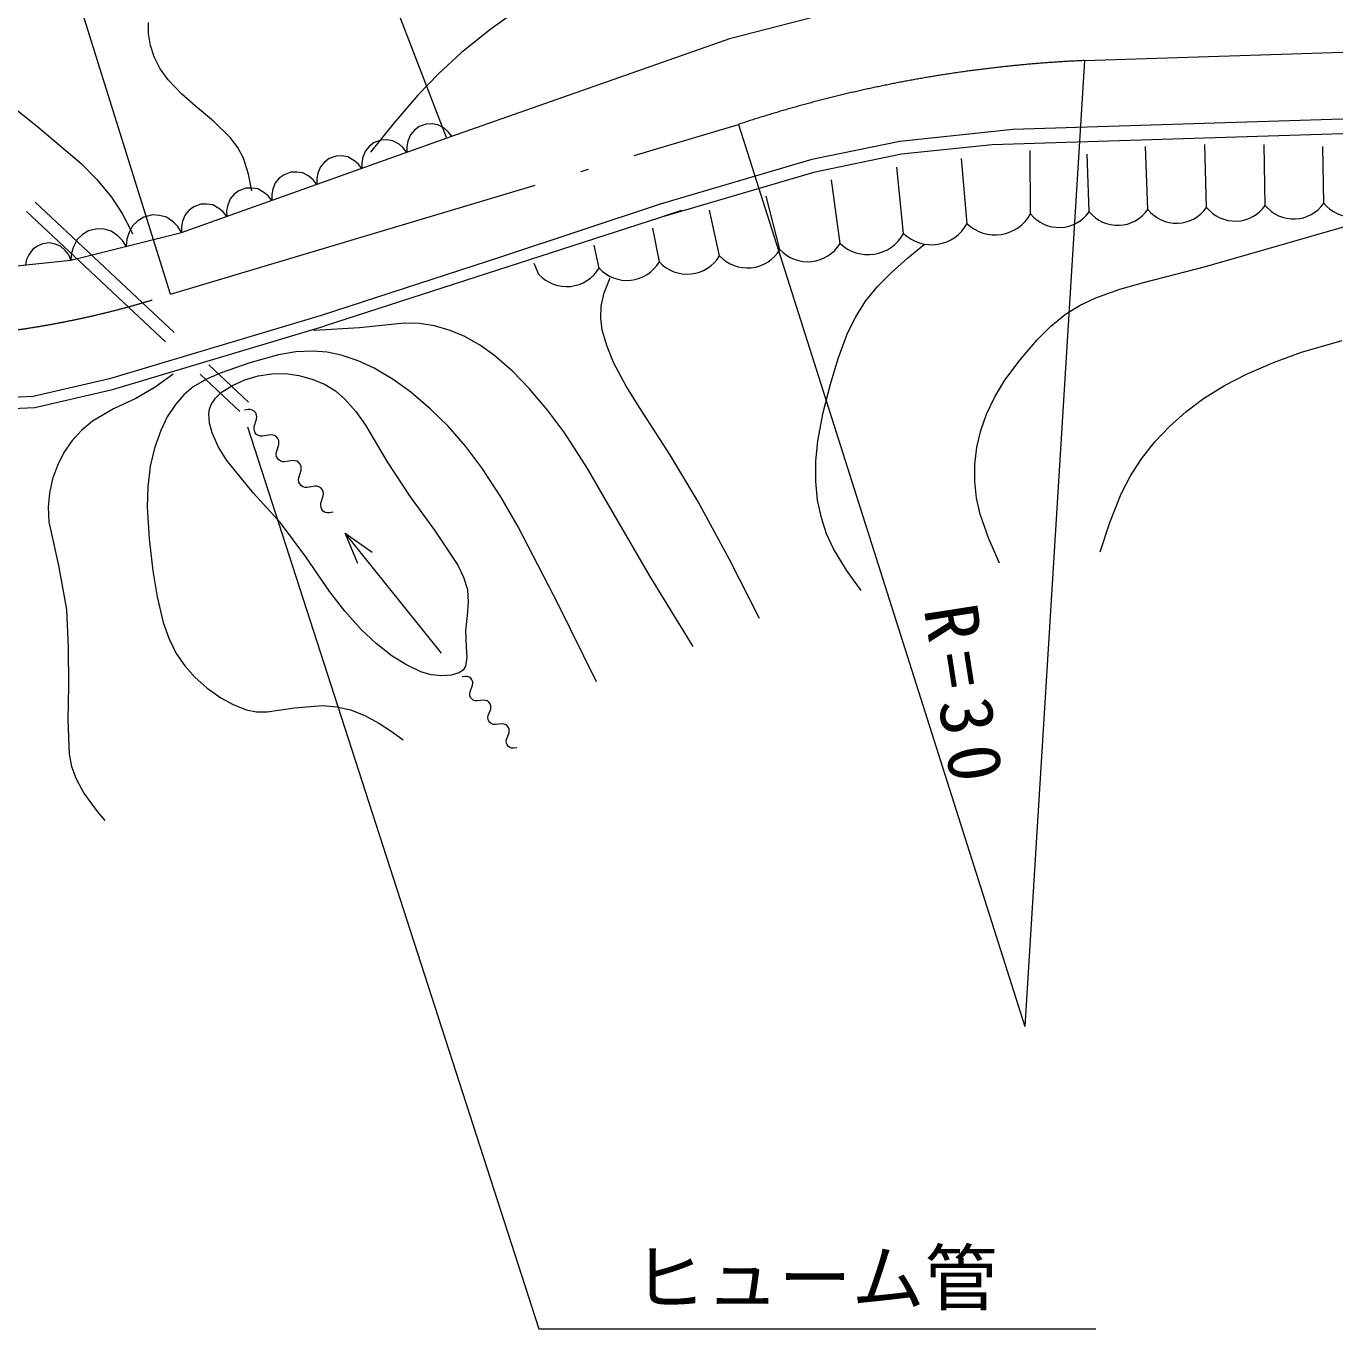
# Model space of a CAD drawing. Units: millimetres, scale not verified. Extents: x 61277 to 701277, y 6480 to 366480.
# Drawn here: x 520508 to 561760, y 229919 to 270971 of the extents above; entities that cross this region are included whole.
import ezdxf
from ezdxf.enums import TextEntityAlignment as Align

# ---------------------------------------------------------------- set-up
doc = ezdxf.new("R2010")
doc.units = ezdxf.units.MM
doc.header["$LTSCALE"] = 1000
doc.linetypes.add('DASHED', pattern=[7.5, 6, -1.5])
doc.linetypes.add('LONG_DASHED_DOTTED', pattern=[15.25, 12, -1.5, 0.25, -1.5])
doc.layers.add('S-SUV', color=7, linetype='Continuous', lineweight=13)
doc.styles.add('ＭＳ ゴシック', font='')
doc.styles.get('ＭＳ ゴシック').set_extended_font_data('MS Gothic')

msp = doc.modelspace()

# ---------------------------------------------------------------- linework, layer by layer
at = {"layer": 'S-SUV'}
for p, q in [((533760, 267461), (522808, 295887)), ((525061, 262523), (516307, 290518)), ((536067, 271533), (535128, 270854)), ((542718, 270590), (546078, 271453)), ((524359, 270738), (524360, 271092)), ((524423, 270357), (524359, 270738)), ((535128, 270854), (534225, 270126)), ((524542, 270002), (524423, 270357)), ((533927, 267500), (542718, 270590)), ((524737, 269624), (524542, 270002)), ((534225, 270126), (533516, 269483)), ((553874, 269888), (551989, 239448)), ((524983, 269279), (524737, 269624)), ((533516, 269483), (532849, 268796)), ((525400, 268835), (524983, 269279)), ((519483, 268914), (520879, 267802)), ((525849, 268446), (525400, 268835)), ((532849, 268796), (532095, 267916)), ((526417, 267974), (525849, 268446)), ((568545, 268240), (551607, 267714)), ((520879, 267802), (522240, 266640)), ((526939, 267463), (526417, 267974)), ((532095, 267916), (531366, 266999)), ((532895, 267805), (532747, 267692)), ((533115, 267883), (532895, 267805)), ((533301, 267889), (533115, 267883)), ((533487, 267859), (533301, 267889)), ((533681, 267752), (533487, 267859)), ((533815, 267644), (533681, 267752)), ((542962, 267875), (551989, 239448)), ((550955, 267243), (568559, 267790)), ((525409, 264473), (533927, 267500)), ((527179, 267147), (526939, 267463)), ((531695, 267378), (531475, 267300)), ((531881, 267385), (531695, 267378)), ((532067, 267355), (531881, 267385)), ((532261, 267248), (532067, 267355)), ((532538, 267346), (532506, 267179)), ((532621, 267552), (532538, 267346)), ((532747, 267692), (532621, 267552)), ((533927, 267500), (533815, 267644)), ((548044, 267341), (545279, 266770)), ((551607, 267714), (548044, 267341)), ((527360, 266811), (527179, 267147)), ((531201, 267047), (531119, 266842)), ((531327, 267188), (531201, 267047)), ((531475, 267300), (531327, 267188)), ((532396, 267140), (532261, 267248)), ((532507, 266995), (532396, 267140)), ((532506, 267179), (532507, 266995)), ((545376, 266382), (548105, 266945)), ((548105, 266945), (550955, 267243)), ((552171, 265058), (552160, 267048)), ((554020, 265124), (553950, 266940)), ((555869, 265191), (555793, 267184)), ((557718, 265257), (557664, 267238)), ((559567, 265324), (559535, 267238)), ((561415, 265390), (561378, 267184)), ((522240, 266640), (522740, 266134)), ((527517, 266310), (527360, 266811)), ((529782, 266543), (529699, 266337)), ((529908, 266683), (529782, 266543)), ((530056, 266796), (529908, 266683)), ((530276, 266874), (530056, 266796)), ((530461, 266880), (530276, 266874)), ((530648, 266850), (530461, 266880)), ((530842, 266743), (530648, 266850)), ((530976, 266635), (530842, 266743)), ((531087, 266491), (530976, 266635)), ((531119, 266842), (531086, 266674)), ((531086, 266674), (531087, 266491)), ((545279, 266770), (540496, 265366)), ((548168, 264437), (547958, 266533)), ((550169, 264747), (549992, 266804)), ((522740, 266134), (523201, 265580)), ((527617, 265781), (527517, 266310)), ((528488, 266179), (528362, 266038)), ((528636, 266291), (528488, 266179)), ((528856, 266369), (528636, 266291)), ((529042, 266375), (528856, 266369)), ((529228, 266346), (529042, 266375)), ((529422, 266239), (529228, 266346)), ((529556, 266131), (529422, 266239)), ((529668, 265986), (529556, 266131)), ((529699, 266337), (529667, 266170)), ((529667, 266170), (529668, 265986)), ((540616, 264984), (545376, 266382)), ((546166, 264126), (545898, 266127)), ((527069, 265674), (526943, 265533)), ((527216, 265787), (527069, 265674)), ((527436, 265865), (527216, 265787)), ((527622, 265871), (527436, 265865)), ((527809, 265841), (527622, 265871)), ((528003, 265734), (527809, 265841)), ((528137, 265626), (528003, 265734)), ((528279, 265833), (528247, 265665)), ((528362, 266038), (528279, 265833)), ((523201, 265580), (523532, 265072)), ((525797, 265282), (525649, 265170)), ((526017, 265360), (525797, 265282)), ((526203, 265366), (526017, 265360)), ((526389, 265337), (526203, 265366)), ((526583, 265230), (526389, 265337)), ((526860, 265328), (526827, 265161)), ((526943, 265533), (526860, 265328)), ((528248, 265482), (528137, 265626)), ((528247, 265665), (528248, 265482)), ((540496, 265366), (535494, 263698)), ((544267, 263931), (543838, 265612)), ((523532, 265072), (523816, 264525)), ((524218, 264953), (524030, 264837)), ((524489, 265021), (524218, 264953)), ((524710, 265007), (524489, 265021)), ((524928, 264950), (524710, 265007)), ((525146, 264801), (524928, 264950)), ((525523, 265029), (525440, 264824)), ((525649, 265170), (525523, 265029)), ((526717, 265122), (526583, 265230)), ((526829, 264977), (526717, 265122)), ((526827, 265161), (526829, 264977)), ((529913, 261523), (541161, 265166)), ((541161, 265166), (540616, 264984)), ((542367, 263735), (542049, 265178)), ((561706, 264556), (563883, 265159)), ((521920, 263600), (525409, 264473)), ((522474, 264517), (522285, 264401)), ((522744, 264585), (522474, 264517)), ((522965, 264571), (522744, 264585)), ((523184, 264514), (522965, 264571)), ((523402, 264365), (523184, 264514)), ((523742, 264450), (523684, 264255)), ((523864, 264684), (523742, 264450)), ((523816, 264525), (523838, 264481)), ((523838, 264481), (523864, 264427)), ((524030, 264837), (523864, 264684)), ((525293, 264657), (525146, 264801)), ((525409, 264473), (525293, 264657)), ((525440, 264824), (525408, 264656)), ((525408, 264656), (525409, 264473)), ((540468, 263540), (540260, 264608)), ((559553, 263936), (561706, 264556)), ((520862, 264043), (520714, 263940)), ((521025, 264115), (520862, 264043)), ((521248, 264139), (521025, 264115)), ((521423, 264103), (521248, 264139)), ((521590, 264034), (521423, 264103)), ((521747, 263891), (521590, 264034)), ((522119, 264248), (521997, 264014)), ((522285, 264401), (522119, 264248)), ((523549, 264221), (523402, 264365)), ((523664, 264037), (523549, 264221)), ((523684, 264255), (523664, 264037)), ((538568, 263344), (538416, 264066)), ((548292, 263659), (548826, 264097)), ((520523, 263618), (520483, 263446)), ((520590, 263767), (520523, 263618)), ((520714, 263940), (520590, 263767)), ((521848, 263760), (521747, 263891)), ((521920, 263600), (521848, 263760)), ((521939, 263818), (521920, 263600)), ((521997, 264014), (521939, 263818)), ((535494, 263698), (529805, 261856)), ((547785, 263213), (548292, 263659)), ((557680, 263393), (559553, 263936)), ((517610, 263139), (521920, 263600)), ((536669, 263149), (536518, 263497)), ((547351, 262775), (547785, 263213)), ((555775, 262904), (557680, 263393)), ((538728, 262567), (538892, 262989)), ((538892, 262989), (538903, 263017)), ((538903, 263017), (538915, 263045)), ((554986, 262687), (555775, 262904)), ((538629, 262146), (538728, 262567)), ((546966, 262302), (547351, 262775)), ((553735, 262182), (554226, 262415)), ((554226, 262415), (554986, 262687)), ((538618, 261772), (538629, 262146)), ((546657, 261810), (546966, 262302)), ((553275, 261897), (553735, 262182)), ((529805, 261856), (523139, 259859)), ((532422, 261614), (531013, 261469)), ((532908, 261599), (532422, 261614)), ((533380, 261525), (532908, 261599)), ((538669, 261395), (538618, 261772)), ((546402, 261292), (546657, 261810)), ((552808, 261518), (553275, 261897)), ((523229, 259521), (529905, 261521)), ((529592, 261384), (529572, 261384)), ((531013, 261469), (529602, 261384)), ((533870, 261385), (533380, 261525)), ((534341, 261187), (533870, 261385)), ((534828, 260912), (534341, 261187)), ((538820, 260872), (538669, 261395)), ((546101, 260500), (546402, 261292)), ((552375, 261086), (552808, 261518)), ((529547, 260734), (529008, 260703)), ((529996, 260700), (529547, 260734)), ((535283, 260585), (534828, 260912)), ((539026, 260376), (538820, 260872)), ((551840, 260461), (552375, 261086)), ((560713, 260694), (561996, 261063)), ((527560, 260361), (526660, 260051)), ((528467, 260610), (527560, 260361)), ((529008, 260703), (528467, 260610)), ((530441, 260606), (529996, 260700)), ((530971, 260426), (530441, 260606)), ((531476, 260190), (530971, 260426)), ((535850, 260089), (535283, 260585)), ((539421, 259627), (539026, 260376)), ((545858, 259690), (546101, 260500)), ((551360, 259811), (551840, 260461)), ((558981, 260008), (559831, 260377)), ((559831, 260377), (560713, 260694)), ((525142, 260000), (524571, 259595)), ((526660, 260051), (526197, 259850)), ((527398, 259823), (527826, 259951)), ((527826, 259951), (528253, 260017)), ((528253, 260017), (528678, 260021)), ((528678, 260021), (529100, 259964)), ((529100, 259964), (529524, 259850)), ((532075, 259834), (531476, 260190)), ((536369, 259556), (535850, 260089)), ((558286, 259646), (558981, 260008)), ((523139, 259859), (520731, 259301)), ((520779, 258953), (523229, 259521)), ((524571, 259595), (523961, 259238)), ((525773, 259601), (525474, 259349)), ((526197, 259850), (525773, 259601)), ((526666, 259433), (527014, 259652)), ((527014, 259652), (527398, 259823)), ((529524, 259850), (529930, 259676)), ((529930, 259676), (530258, 259475)), ((532633, 259433), (532075, 259834)), ((536956, 258864), (536369, 259556)), ((539862, 258919), (539421, 259627)), ((545630, 258798), (545858, 259690)), ((551042, 259290), (551360, 259811)), ((557622, 259233), (558286, 259646)), ((520731, 259301), (518734, 259213)), ((523961, 259238), (523266, 258908)), ((525474, 259349), (525214, 259052)), ((526339, 259044), (526473, 259251)), ((526473, 259251), (526666, 259433)), ((530258, 259475), (530558, 259220)), ((530558, 259220), (530904, 258830)), ((533247, 258916), (532633, 259433)), ((550777, 258742), (551042, 259290)), ((557067, 258820), (557622, 259233)), ((515878, 258737), (520779, 258953)), ((523266, 258908), (522602, 258526)), ((524957, 258657), (524748, 258224)), ((525214, 259052), (524957, 258657)), ((526268, 258753), (526289, 258898)), ((526286, 258457), (526268, 258753)), ((526289, 258898), (526339, 259044)), ((527510, 258893), (527386, 258874)), ((527571, 258889), (527510, 258893)), ((527636, 258875), (527571, 258889)), ((527694, 258837), (527636, 258875)), ((527743, 258781), (527694, 258837)), ((527772, 258714), (527743, 258781)), ((527776, 258657), (527772, 258714)), ((527773, 258591), (527776, 258657)), ((530904, 258830), (531208, 258395)), ((533811, 258361), (533247, 258916)), ((537488, 258144), (536956, 258864)), ((540797, 257474), (539862, 258919)), ((545463, 257902), (545630, 258798)), ((550597, 258232), (550777, 258742)), ((556549, 258359), (557067, 258820)), ((522264, 258244), (521959, 257909)), ((522602, 258526), (522264, 258244)), ((526367, 258158), (526286, 258457)), ((527480, 258346), (536665, 229919)), ((527691, 258283), (527699, 258350)), ((527703, 258216), (527691, 258283)), ((527699, 258350), (527773, 258591)), ((531208, 258395), (531887, 257245)), ((534367, 257726), (533811, 258361)), ((556087, 257869), (556549, 258359)), ((521959, 257909), (521699, 257535)), ((524748, 258224), (524556, 257676)), ((526573, 257707), (526367, 258158)), ((527729, 258157), (527703, 258216)), ((527773, 258107), (527729, 258157)), ((527833, 258067), (527773, 258107)), ((527898, 258049), (527833, 258067)), ((527962, 258048), (527898, 258049)), ((528086, 258068), (527962, 258048)), ((528211, 258088), (528086, 258068)), ((528271, 258084), (528211, 258088)), ((528336, 258070), (528271, 258084)), ((528394, 258032), (528336, 258070)), ((528443, 257975), (528394, 258032)), ((528473, 257909), (528443, 257975)), ((528476, 257852), (528473, 257909)), ((528473, 257786), (528476, 257852)), ((538202, 257028), (537488, 258144)), ((545401, 257258), (545463, 257902)), ((550474, 257701), (550597, 258232)), ((555671, 257340), (556087, 257869)), ((521699, 257535), (521492, 257130)), ((524556, 257676), (524419, 257100)), ((526830, 257288), (526573, 257707)), ((528391, 257477), (528400, 257545)), ((528404, 257410), (528391, 257477)), ((528400, 257545), (528473, 257786)), ((534876, 257052), (534367, 257726)), ((541682, 255997), (540797, 257474)), ((550411, 257158), (550474, 257701)), ((521492, 257130), (521337, 256703)), ((524419, 257100), (524340, 256459)), ((527679, 256254), (526830, 257288)), ((528430, 257352), (528404, 257410)), ((528474, 257301), (528430, 257352)), ((528533, 257261), (528474, 257301)), ((528598, 257244), (528533, 257261)), ((528663, 257243), (528598, 257244)), ((528787, 257263), (528663, 257243)), ((528911, 257282), (528787, 257263)), ((528972, 257278), (528911, 257282)), ((529037, 257264), (528972, 257278)), ((529095, 257226), (529037, 257264)), ((529144, 257170), (529095, 257226)), ((529173, 257103), (529144, 257170)), ((529177, 257046), (529173, 257103)), ((529174, 256980), (529177, 257046)), ((531887, 257245), (532611, 256135)), ((535470, 256142), (534876, 257052)), ((538862, 255887), (538202, 257028)), ((545399, 256618), (545401, 257258)), ((550409, 256623), (550411, 257158)), ((555324, 256802), (555671, 257340)), ((521337, 256703), (521240, 256259)), ((529092, 256672), (529100, 256739)), ((529104, 256605), (529092, 256672)), ((529100, 256739), (529174, 256980)), ((529130, 256546), (529104, 256605)), ((545458, 256037), (545399, 256618)), ((550468, 256095), (550409, 256623)), ((555030, 256237), (555324, 256802)), ((521240, 256259), (521201, 255809)), ((524340, 256459), (524322, 255813)), ((528523, 255318), (527679, 256254)), ((529174, 256496), (529130, 256546)), ((529234, 256456), (529174, 256496)), ((529299, 256438), (529234, 256456)), ((529363, 256437), (529299, 256438)), ((529487, 256457), (529363, 256437)), ((529612, 256477), (529487, 256457)), ((529672, 256473), (529612, 256477)), ((529737, 256459), (529672, 256473)), ((529795, 256420), (529737, 256459)), ((529844, 256364), (529795, 256420)), ((529874, 256298), (529844, 256364)), ((529877, 256241), (529874, 256298)), ((529874, 256175), (529877, 256241)), ((554667, 255330), (555030, 256237)), ((521201, 255809), (521222, 255350)), ((524322, 255813), (524380, 254820)), ((529792, 255866), (529801, 255934)), ((529805, 255799), (529792, 255866)), ((529801, 255934), (529874, 256175)), ((529831, 255741), (529805, 255799)), ((532611, 256135), (533380, 255089)), ((536015, 255195), (535470, 256142)), ((540174, 253631), (538862, 255887)), ((542679, 254163), (541682, 255997)), ((545575, 255474), (545458, 256037)), ((550584, 255592), (550468, 256095)), ((529875, 255690), (529831, 255741)), ((529934, 255650), (529875, 255690)), ((529999, 255632), (529934, 255650)), ((530064, 255632), (529999, 255632)), ((530188, 255651), (530064, 255632)), ((545739, 254969), (545575, 255474)), ((550859, 254811), (550584, 255592)), ((521222, 255350), (521529, 253978)), ((529328, 254248), (528523, 255318)), ((533597, 251215), (530561, 254998)), ((530963, 254038), (530561, 254998)), ((530561, 254998), (531410, 254396)), ((533380, 255089), (534119, 253981)), ((537280, 252761), (536015, 255195)), ((545955, 254499), (545739, 254969)), ((554363, 254407), (554667, 255330)), ((524380, 254820), (524500, 253811)), ((551193, 254047), (550859, 254811)), ((530083, 253144), (529328, 254248)), ((543621, 252303), (542679, 254163)), ((546366, 253830), (545955, 254499)), ((521529, 253978), (521776, 252592)), ((524500, 253811), (524636, 252982)), ((534119, 253981), (534298, 253612)), ((546833, 253189), (546366, 253830)), ((534298, 253612), (534420, 253221)), ((541531, 251418), (540174, 253631)), ((524636, 252982), (524828, 252179)), ((530554, 252531), (530083, 253144)), ((534420, 253221), (534443, 252820)), ((521776, 252592), (521837, 251389)), ((531069, 251961), (530554, 252531)), ((534443, 252820), (534405, 252396)), ((538486, 250310), (537280, 252761)), ((524828, 252179), (525003, 251684)), ((534405, 252396), (534362, 251923)), ((525003, 251684), (525237, 251205)), ((531541, 251516), (531069, 251961)), ((534362, 251923), (534378, 251401)), ((521837, 251389), (521838, 250178)), ((532050, 251120), (531541, 251516)), ((534378, 251401), (534399, 251084)), ((525237, 251205), (525505, 250812)), ((532492, 250840), (532050, 251120)), ((532944, 250625), (532492, 250840)), ((534399, 251084), (534359, 250803)), ((525505, 250812), (525822, 250455)), ((525822, 250455), (526213, 250109)), ((533270, 250531), (532944, 250625)), ((533616, 250495), (533270, 250531)), ((533904, 250514), (533616, 250495)), ((534150, 250587), (533904, 250514)), ((534283, 250681), (534150, 250587)), ((534361, 250479), (534251, 250468)), ((534359, 250803), (534283, 250681)), ((534414, 250472), (534361, 250479)), ((534471, 250456), (534414, 250472)), ((534520, 250420), (534471, 250456)), ((534560, 250367), (534520, 250420)), ((521838, 250178), (521821, 249112)), ((526213, 250109), (526646, 249806)), ((534500, 249990), (534577, 250199)), ((534583, 250307), (534560, 250367)), ((534577, 250199), (534583, 250257)), ((534583, 250257), (534583, 250307)), ((526646, 249806), (527029, 249591)), ((527029, 249591), (527438, 249430)), ((534489, 249931), (534500, 249990)), ((534496, 249871), (534489, 249931)), ((534516, 249818), (534496, 249871)), ((534552, 249771), (534516, 249818)), ((534603, 249733), (534552, 249771)), ((534659, 249714), (534603, 249733)), ((534716, 249710), (534659, 249714)), ((534827, 249721), (534716, 249710)), ((534937, 249732), (534827, 249721)), ((534990, 249725), (534937, 249732)), ((535047, 249709), (534990, 249725)), ((535096, 249672), (535047, 249709)), ((535136, 249620), (535096, 249672)), ((535159, 249560), (535136, 249620)), ((527438, 249430), (527764, 249367)), ((527764, 249367), (528106, 249363)), ((528106, 249363), (528968, 249494)), ((528968, 249494), (529848, 249566)), ((529848, 249566), (530299, 249525)), ((530299, 249525), (530735, 249424)), ((530735, 249424), (531185, 249247)), ((531185, 249247), (531622, 249007)), ((535065, 249184), (535076, 249243)), ((535072, 249124), (535065, 249184)), ((535076, 249243), (535153, 249452)), ((535153, 249452), (535159, 249510)), ((535159, 249510), (535159, 249560)), ((521821, 249112), (521864, 248032)), ((531622, 249007), (532012, 248753)), ((532012, 248753), (532396, 248483)), ((535092, 249071), (535072, 249124)), ((535128, 249024), (535092, 249071)), ((535179, 248986), (535128, 249024)), ((535235, 248967), (535179, 248986)), ((535292, 248963), (535235, 248967)), ((535403, 248974), (535292, 248963)), ((535513, 248985), (535403, 248974)), ((535566, 248978), (535513, 248985)), ((535623, 248962), (535566, 248978)), ((535672, 248925), (535623, 248962)), ((535712, 248873), (535672, 248925)), ((535735, 248813), (535712, 248873)), ((535729, 248704), (535735, 248762)), ((535735, 248762), (535735, 248813)), ((535641, 248437), (535652, 248496)), ((535648, 248377), (535641, 248437)), ((535668, 248324), (535648, 248377)), ((535652, 248496), (535729, 248704)), ((521864, 248032), (521942, 247636)), ((535704, 248277), (535668, 248324)), ((535755, 248239), (535704, 248277)), ((535811, 248220), (535755, 248239)), ((535868, 248216), (535811, 248220)), ((535978, 248226), (535868, 248216)), ((521942, 247636), (522079, 247251)), ((522079, 247251), (522325, 246803)), ((522325, 246803), (522629, 246376)), ((522629, 246376), (522801, 246159)), ((522801, 246159), (522983, 245936)), ((536665, 229919), (554229, 229919))]:
    msp.add_line(p, q, dxfattribs=at)
at = {"layer": 'S-SUV', "linetype": 'LONG_DASHED_DOTTED'}
for p, q in [((553874, 269888), (586859, 270943)), ((525061, 262523), (542962, 267875))]:
    msp.add_line(p, q, dxfattribs=at)
at = {"layer": 'S-SUV', "linetype": 'DASHED'}
for p, q in [((520795, 265423), (527519, 259119)), ((520521, 265131), (527246, 258827))]:
    msp.add_line(p, q, dxfattribs=at)
at = {"layer": 'S-SUV', "linetype": 'LONG_DASHED_DOTTED'}
for centre, radius, start, end in [((555679, 229509), 40419, 92.5596, 108.339), ((516108, 290163), 29054, 263.0912, 287.9485)]:
    msp.add_arc(centre, radius, start, end, dxfattribs=at)
at = {"layer": 'S-SUV'}
for centre, radius, start, end in [((556768, 265917), 1156, 218.93, 325.1902), ((558617, 265984), 1156, 218.93, 325.1902), ((560466, 266050), 1156, 218.93, 325.1902), ((562315, 266117), 1156, 218.93, 325.1902), ((551052, 265669), 1276, 226.266, 331.3598), ((553071, 265784), 1156, 218.93, 325.1902), ((554920, 265851), 1156, 218.93, 325.1902), ((547048, 265048), 1276, 226.266, 331.3598), ((549050, 265359), 1276, 226.266, 331.3598), ((545143, 264741), 1193, 222.7473, 329.0075), ((541344, 264350), 1193, 222.7473, 329.0075), ((543244, 264545), 1193, 222.7473, 329.0075), ((537545, 263959), 1193, 222.7473, 329.0075), ((539445, 264154), 1193, 222.7473, 329.0075)]:
    msp.add_arc(centre, radius, start, end, dxfattribs=at)

# ---------------------------------------------------------------- texts
at = {"layer": 'S-SUV', "style": 'ＭＳ ゴシック'}
msp.add_text('ヒューム管', height=1686, dxfattribs=at).set_placement((539630, 230179), align=Align.BOTTOM_LEFT)
at = {"layer": 'S-SUV', "insert": (548776, 252606), "char_height": 1686, "attachment_point": 7, "rotation": 278.9, "style": 'ＭＳ ゴシック'}
msp.add_mtext('\\T1.3;R=30', dxfattribs=at)

doc.saveas('drawing.dxf')
